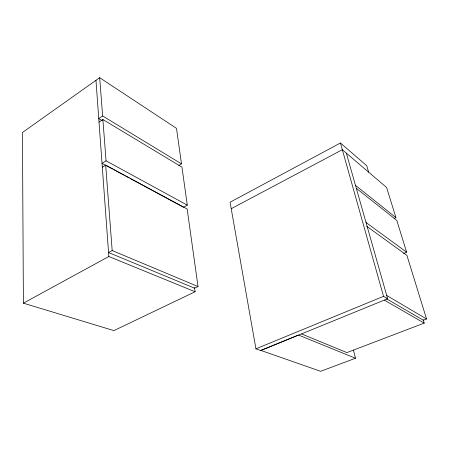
<?xml version="1.0" encoding="UTF-8"?>
<svg xmlns="http://www.w3.org/2000/svg" width="449" height="449" viewBox="0 0 449 449"><rect width="100%" height="100%" fill="white"/><g stroke="black" fill="none" stroke-linecap="round" stroke-linejoin="round"><path stroke-width="0.67" d="M178.876 165.406L181.491 163.863L176.496 128.363L99.678 77.694L22.45 132.5L23.393 303.165L113.894 330.61L195.096 291.749L194.524 287.579M99.678 77.694L102.619 115.96L98.758 118.558L102.35 120.719M99.016 122.106L102.888 119.507L181.952 167.14L187.3 205.137L183.489 207.247L130.418 178.663M187.3 205.137L106.059 160.826L102.035 163.369L112.525 169.02M102.316 167.202L105.678 165.086L187.154 208.998L198.026 286.535L194.608 288.185L108.557 252.534L112.183 250.542L198.026 286.535M23.393 303.165L108.843 256.497L195.096 291.749M368.635 172.152L366.715 165.703L340.443 142.995L230.079 202.224L255.93 348.822L260.824 350.534L387.644 298.737L346.347 153.137M231.224 208.706L342.329 149.708L386.623 187.497L395.934 217.608L394.188 218.416M403.612 253.489L406.62 252.181L396.787 220.375L356.321 188.294M255.93 348.822L383.536 296.34L387.644 298.737M297.771 335.296L260.802 350.4L320.631 371.306L355.501 358.24L353.481 350.102M366.833 226.358L406.917 255.363L426.55 318.986L423.345 320.216L386.555 298.81M423.205 319.755L424.226 323.106L346.892 352.588L301.588 333.955M298.417 335.033L355.501 358.24M113.76 169.688L124.25 175.334M125.484 176.002L129.189 177.995M384.423 300.19L424.226 323.106M386.393 295.279L426.55 318.986M102.619 115.96L181.491 163.863M366.019 222.496L406.62 252.181M355.479 185.336L395.934 217.608M340.443 142.995L383.536 296.34M102.888 119.507L106.059 160.826M105.678 165.086L112.183 250.542M95.963 80.332L108.843 256.497"/></g></svg>
